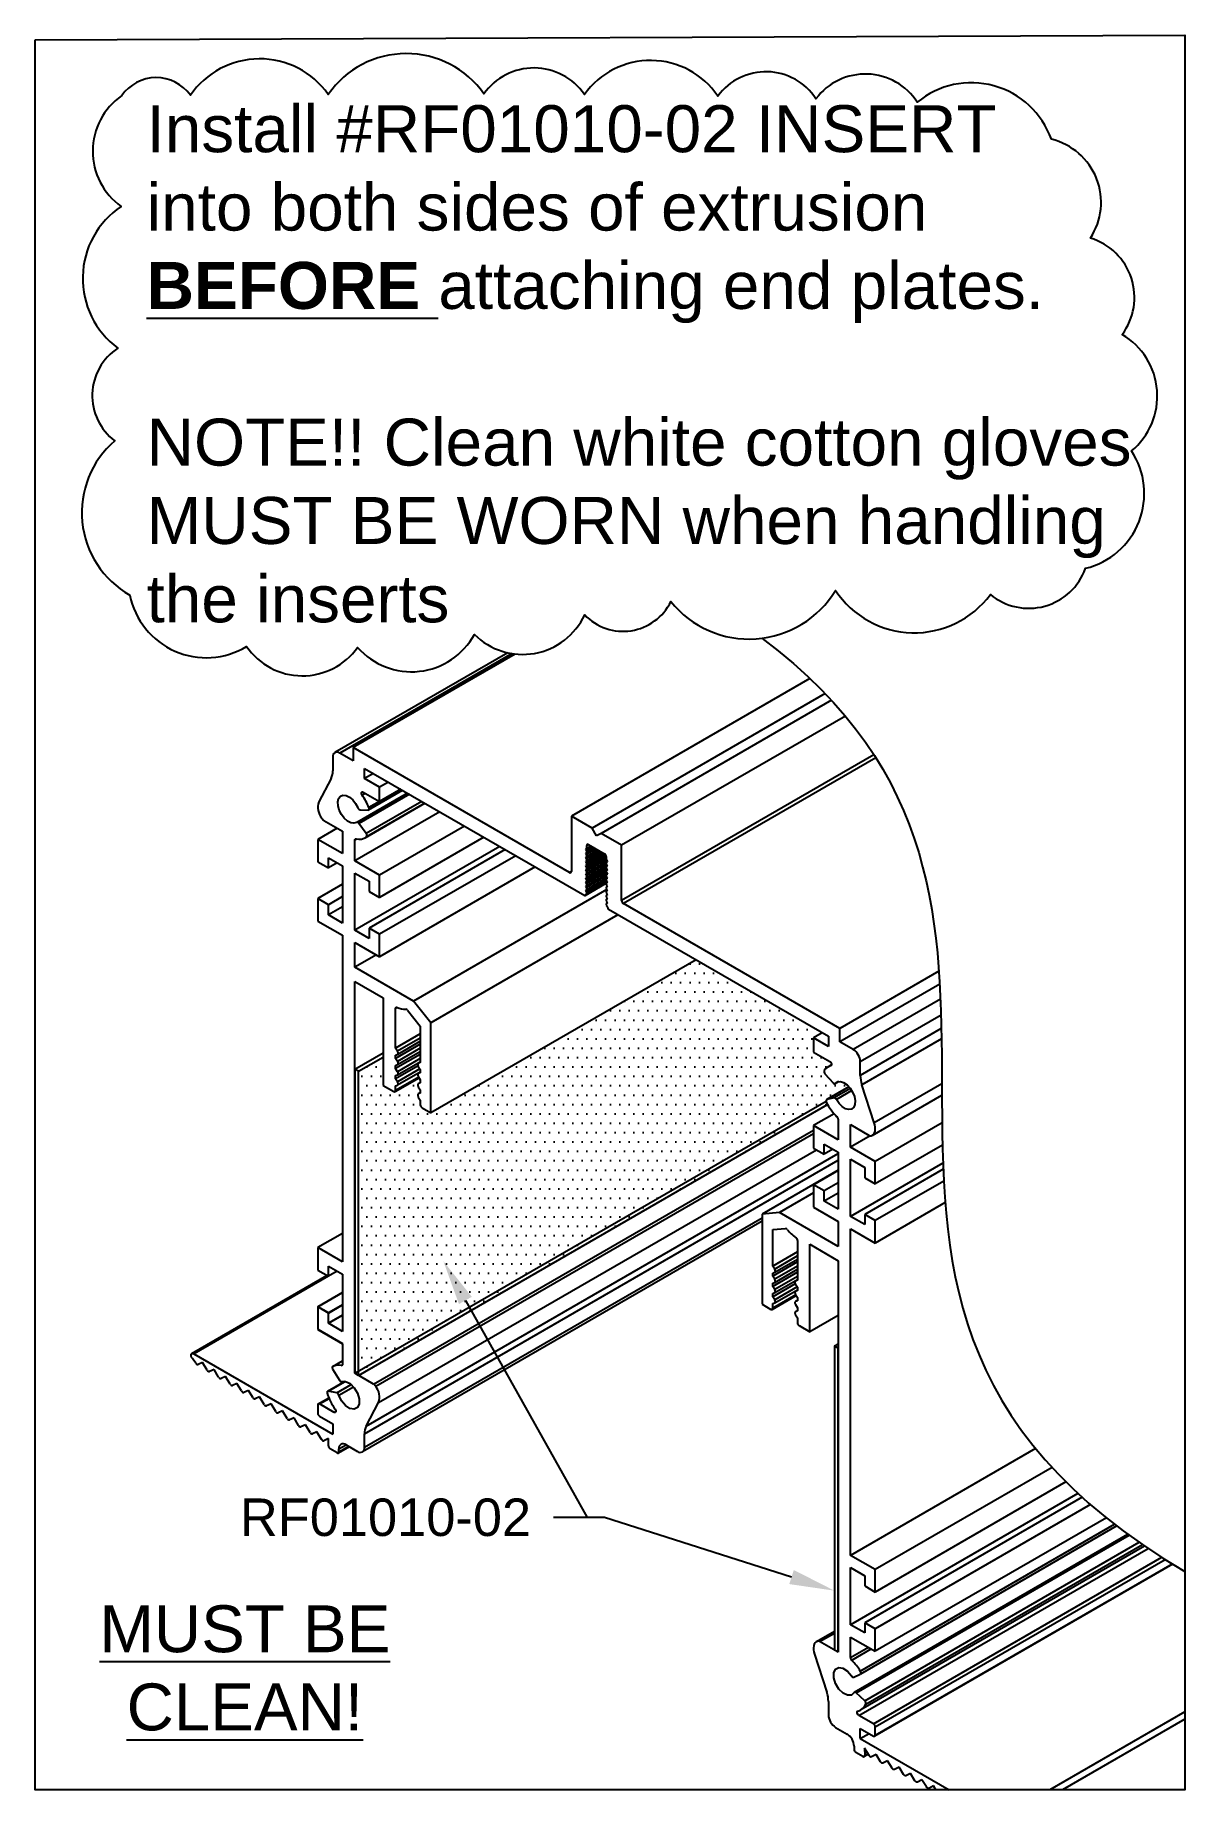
# Model space of a CAD drawing. Extents: x 0 to 4.6, y -7 to 0.02.
import ezdxf
from ezdxf import colors
from ezdxf.entities.mleader import LeaderData, LeaderLine
from ezdxf.math import Vec2, Vec3

# ---------------------------------------------------------------- set-up
doc = ezdxf.new("R2010")
doc.units = 0
doc.header["$LTSCALE"] = 0.5
doc.header["$MEASUREMENT"] = 0
doc.layers.get('0').update_dxf_attribs({"color": 255, "linetype": 'CONTINUOUS'})
for name, color, linetype in [('Dimension', 10, 'CONTINUOUS'), ('FAB DWG', 221, 'CONTINUOUS'), ('Housing', 150, 'CONTINUOUS')]:
    doc.layers.add(name, color=color, linetype=linetype)
doc.layers.add('Text-Unprinted', color=131, linetype='CONTINUOUS', plot=False)
doc.styles.add('LSAD_Standard', font='arial.ttf')
doc.styles.get("Standard").update_dxf_attribs({"font": 'arial.ttf'})

msp = doc.modelspace()

# ---------------------------------------------------------------- hatches: boundary and pattern name
at = {"linetype": 'Continuous', "transparency": 16777216}
h = msp.add_hatch(dxfattribs=at)
h.set_pattern_fill('DOTS', color=10, scale=0.6)
h.set_pattern_definition([(0, (-207.885676, 81.391446), (0.01875, 0.0375), [0, -0.0375])])
h.paths.add_polyline_path([(3.1713, -4.2589, -0.014239), (3.1656, -4.248), (3.1649, -4.2429), (3.1665, -4.2399), (3.167, -4.2397), (3.2562, -4.1882), (3.2488, -4.1803), (3.2354, -4.1712), (3.2223, -4.1671), (3.2138, -4.1679), (3.1999, -4.1759), (3.1972, -4.1756), (3.1947, -4.1741), (3.1929, -4.1724), (3.1607, -4.1364, -0.304271), (3.1575, -4.1231, -0.114447), (3.1725, -4.1091), (3.1868, -4.1008), (3.187, -4.0995), (3.1867, -4.0968), (3.1857, -4.0939), (3.1841, -4.0912), (3.1822, -4.0889), (3.18, -4.0873), (3.1145, -4.0495), (3.1145, -3.9923), (3.1499, -3.9719), (2.6447, -3.6803), (1.5838, -4.2927), (1.5497, -4.2729, -0.267974), (1.5414, -4.26), (1.5414, -4.2412), (1.5328, -4.2278), (1.5313, -4.2242), (1.5308, -4.2194), (1.5328, -4.2168), (1.5333, -4.2166), (1.5414, -4.2119), (1.5414, -4.2004), (1.5328, -4.187), (1.5313, -4.1833), (1.5308, -4.1785), (1.5328, -4.176), (1.5333, -4.1758), (1.5414, -4.1711), (1.5414, -4.1596), (1.5365, -4.1519), (1.4403, -4.2073, -0.225308), (1.4366, -4.2076), (1.3929, -4.1824), (1.3929, -4.069), (1.2947, -4.1257), (1.2947, -5.3424)])

# ---------------------------------------------------------------- linework, layer by layer
at = {"color": 10, "linetype": 'Continuous', "transparency": 16777216}
for p, q in [((1.2796, -4.117), (1.3929, -4.0516)), ((1.2947, -4.1257), (1.3929, -4.069)), ((1.2947, -4.1257), (1.2796, -4.117)), ((1.2796, -4.117), (1.2796, -5.3337)), ((1.2947, -5.3424), (1.2947, -4.1257)), ((3.1984, -5.2247), (3.2135, -5.216)), ((3.2135, -5.2334), (3.1984, -5.2247)), ((3.1984, -5.2247), (3.1984, -6.4414)), ((3.2135, -6.4501), (3.2135, -5.2334)), ((1.2947, -5.3424), (1.2796, -5.3337)), ((3.2135, -6.4501), (3.1984, -6.4414))]:
    msp.add_line(p, q, dxfattribs=at)
at = {"layer": 'Dimension', "transparency": 16777216}
msp.add_open_spline([(2.9086, -2.3941), (3.6235, -2.9272), (3.6285, -4.2434), (3.6335, -5.5595), (4.6009, -6.1265)], degree=3, knots=[0.213893, 0.213893, 0.213893, 0.213893, 1, 1.869685, 1.869685, 1.869685, 1.869685], dxfattribs=at)
at = {"layer": 'FAB DWG', "transparency": 16777216}
msp.add_lwpolyline([(0.3468, -0.2237, 0.520567), (0.3447, -0.6666, 0.520567), (0.3317, -1.2336, 0.520567), (0.3192, -1.6044, 0.520567), (0.3791, -2.2213, 0.520567), (0.8463, -2.4268, 0.520567), (1.2905, -2.4305, 0.520567), (1.7578, -2.3788, 0.520567), (2.1991, -2.3004, 0.520567), (2.544, -2.2474, 0.520567), (3.2028, -2.2025, 0.520567), (3.8226, -2.2189, 0.520567), (4.2031, -2.1143, 0.520567), (4.387, -1.6448, 0.520567), (4.3499, -1.1793, 0.520567), (4.2227, -0.7936, 0.520567), (4.0665, -0.3982, 0.520567), (3.53, -0.2499, 0.520567), (3.1247, -0.2358, 0.520567), (2.7319, -0.2252, 0.520567), (2.1981, -0.2186, 0.520567), (1.7958, -0.2167, 0.520567), (1.1731, -0.2185, 0.520567), (0.6213, -0.2219, 0.520567)], format="xyb", close=True, dxfattribs=at)
at = {"layer": 'Housing', "linetype": 'Continuous', "lineweight": 25, "transparency": 16777216}
for p, q in [((1.8912, -2.4521), (1.1995, -2.8514)), ((1.9089, -2.4555), (1.2195, -2.8534)), ((1.9215, -2.4571), (1.2732, -2.8314)), ((3.1005, -2.5549), (2.146, -3.106)), ((3.1613, -2.6152), (2.2285, -3.1536)), ((3.1867, -2.6421), (2.2645, -3.1744)), ((3.2422, -2.7054), (2.3471, -3.2221)), ((1.1912, -2.8698), (1.1912, -2.9238)), ((1.2732, -2.8844), (1.2195, -2.8534)), ((1.2732, -2.8314), (1.2732, -2.8844)), ((2.1389, -3.3311), (1.2732, -2.8314)), ((3.3565, -2.8604), (2.3471, -3.4432)), ((3.3642, -2.8724), (2.3542, -3.4554)), ((1.3185, -2.9146), (2.1992, -3.4231)), ((1.3185, -2.9555), (1.3185, -2.9146)), ((1.3538, -2.9351), (1.3185, -2.9555)), ((1.1846, -2.9545), (1.1351, -3.0485)), ((1.4896, -3.0134), (1.2868, -3.1305)), ((1.3218, -3.0146), (1.309, -3.022)), ((1.3131, -3.0096), (1.3786, -3.0473)), ((1.3786, -2.9902), (1.3185, -2.9555)), ((1.3344, -3.0805), (1.4701, -3.0022)), ((1.4139, -2.9698), (1.3786, -2.9902)), ((1.3786, -3.0473), (1.3786, -2.9902)), ((1.4634, -2.9983), (1.3786, -3.0473)), ((1.619, -3.0882), (1.2796, -3.2841)), ((1.4978, -3.0182), (1.2958, -3.1348)), ((1.3002, -3.0797), (1.3324, -3.081)), ((1.3206, -3.1918), (1.5596, -3.0539)), ((1.5474, -3.0468), (1.325, -3.1752)), ((1.5591, -3.0535), (1.3264, -3.1879)), ((1.3779, -3.0469), (1.3356, -3.0713)), ((1.2089, -3.1535), (1.1311, -3.1984)), ((1.1556, -3.1228), (1.2301, -3.1657)), ((1.325, -3.1752), (1.2958, -3.1348)), ((1.718, -3.1453), (1.3786, -3.3413)), ((2.146, -3.106), (2.146, -3.327)), ((2.2285, -3.1536), (2.146, -3.106)), ((2.2465, -3.1848), (2.2285, -3.1536)), ((1.1311, -3.1984), (1.1311, -3.2882)), ((1.2301, -3.2556), (1.1311, -3.1984)), ((1.2301, -3.1657), (1.2301, -3.2556)), ((1.2873, -3.1973), (1.2796, -3.2018)), ((1.2796, -3.2841), (1.2796, -3.2018)), ((1.8595, -3.227), (1.2796, -3.5618)), ((1.7958, -3.1902), (1.3786, -3.4311)), ((2.2244, -3.2254), (2.2032, -3.2376)), ((2.2135, -3.219), (2.2078, -3.2223)), ((2.2078, -3.2347), (2.2078, -3.2223)), ((2.2243, -3.2252), (2.2078, -3.2347)), ((2.2135, -3.219), (2.2796, -3.2572)), ((2.2645, -3.1744), (2.2465, -3.1848)), ((2.3471, -3.2221), (2.2645, -3.1744)), ((2.3471, -3.4432), (2.3471, -3.2221)), ((1.1311, -3.2882), (1.1735, -3.3127)), ((1.1735, -3.2719), (1.2301, -3.3046)), ((1.1735, -3.3127), (1.1735, -3.2719)), ((1.2089, -3.2923), (1.1735, -3.3127)), ((1.3786, -3.3413), (1.2796, -3.2841)), ((1.8807, -3.2392), (1.3362, -3.5536)), ((1.9231, -3.2637), (1.3786, -3.5781)), ((2.2387, -3.2336), (2.2032, -3.2541)), ((2.2032, -3.2376), (2.2078, -3.2347)), ((2.2063, -3.2431), (2.2032, -3.2376)), ((2.253, -3.2418), (2.2032, -3.2706)), ((2.2672, -3.25), (2.2032, -3.287)), ((2.2032, -3.2541), (2.2063, -3.2522)), ((2.2063, -3.2596), (2.2032, -3.2541)), ((2.2812, -3.2584), (2.2032, -3.3035)), ((2.2032, -3.2706), (2.2063, -3.2686)), ((2.2062, -3.276), (2.2032, -3.2706)), ((2.2853, -3.2726), (2.2032, -3.3199)), ((2.2032, -3.287), (2.2062, -3.2851)), ((2.2893, -3.2867), (2.2032, -3.3364)), ((2.2062, -3.2925), (2.2032, -3.287)), ((2.2857, -3.296), (2.2062, -3.3419)), ((2.2307, -3.229), (2.2063, -3.2431)), ((2.2386, -3.2335), (2.2063, -3.2522)), ((2.245, -3.2372), (2.2063, -3.2596)), ((2.2528, -3.2417), (2.2063, -3.2686)), ((2.2593, -3.2455), (2.2062, -3.276)), ((2.2671, -3.25), (2.2062, -3.2851)), ((2.2735, -3.2537), (2.2062, -3.2925)), ((2.2811, -3.2583), (2.2062, -3.3016)), ((2.2847, -3.2637), (2.2062, -3.309)), ((2.2853, -3.2724), (2.2062, -3.318)), ((2.2854, -3.2797), (2.2062, -3.3254)), ((2.2893, -3.2866), (2.2062, -3.3345)), ((2.2853, -3.267), (2.2853, -3.2794)), ((2.2853, -3.2794), (2.2899, -3.2877)), ((2.2899, -3.2877), (2.2868, -3.2897)), ((2.2868, -3.2987), (2.2899, -3.3042)), ((1.2301, -3.3046), (1.2301, -3.5332)), ((1.2796, -3.3331), (1.3362, -3.3658)), ((1.2796, -3.5618), (1.2796, -3.3331)), ((1.3362, -3.3658), (1.3362, -3.4066)), ((2.0009, -3.3086), (1.3786, -3.6679)), ((1.3786, -3.4311), (1.3786, -3.3413)), ((2.146, -3.327), (2.1389, -3.3311)), ((2.2032, -3.3035), (2.2062, -3.3016)), ((2.2893, -3.3031), (2.2032, -3.3529)), ((2.2062, -3.309), (2.2032, -3.3035)), ((2.2032, -3.3199), (2.2062, -3.318)), ((2.2893, -3.3196), (2.2032, -3.3693)), ((2.2062, -3.3254), (2.2032, -3.3199)), ((2.2032, -3.3364), (2.2062, -3.3345)), ((2.2893, -3.3361), (2.2032, -3.3858)), ((2.2062, -3.3419), (2.2032, -3.3364)), ((2.2032, -3.3529), (2.2062, -3.3509)), ((2.2893, -3.3525), (2.2032, -3.4023)), ((2.2062, -3.3584), (2.2032, -3.3529)), ((2.2032, -3.3693), (2.2062, -3.3674)), ((2.2893, -3.303), (2.2062, -3.3509)), ((2.2857, -3.3125), (2.2062, -3.3584)), ((2.2893, -3.3195), (2.2062, -3.3674)), ((2.2857, -3.329), (2.2062, -3.3748)), ((2.2893, -3.3359), (2.2062, -3.3839)), ((2.2857, -3.3454), (2.2062, -3.3913)), ((2.2893, -3.3524), (2.2062, -3.4003)), ((2.2857, -3.3619), (2.2062, -3.4077)), ((2.2893, -3.3689), (2.2062, -3.4168)), ((2.2899, -3.3042), (2.2868, -3.3061)), ((2.2868, -3.3152), (2.2899, -3.3206)), ((2.2899, -3.3206), (2.2868, -3.3226)), ((2.2868, -3.3316), (2.2899, -3.3371)), ((2.2899, -3.3371), (2.2868, -3.339)), ((2.2868, -3.3481), (2.2899, -3.3536)), ((2.2899, -3.3536), (2.2868, -3.3555)), ((2.2868, -3.3645), (2.2899, -3.37)), ((1.2301, -3.3781), (1.1311, -3.4352)), ((1.1311, -3.4352), (1.1311, -3.525)), ((1.1735, -3.4597), (1.1311, -3.4352)), ((1.2301, -3.427), (1.1735, -3.4597)), ((1.3362, -3.4066), (1.3786, -3.4311)), ((2.2877, -3.3991), (1.5143, -3.8456)), ((2.2013, -3.4227), (2.2854, -3.3741)), ((2.2894, -3.3691), (2.2032, -3.4188)), ((2.2062, -3.3748), (2.2032, -3.3693)), ((2.2032, -3.3858), (2.2062, -3.3839)), ((2.2062, -3.3913), (2.2032, -3.3858)), ((2.2032, -3.4023), (2.2062, -3.4003)), ((2.2062, -3.4077), (2.2032, -3.4023)), ((2.2032, -3.4188), (2.2062, -3.4168)), ((2.2899, -3.37), (2.2868, -3.372)), ((2.2868, -3.381), (2.2899, -3.3865)), ((2.2899, -3.3865), (2.2868, -3.3884)), ((2.2868, -3.3975), (2.2899, -3.403)), ((2.2899, -3.403), (2.2868, -3.4049)), ((2.2868, -3.4139), (2.2899, -3.4194)), ((2.2899, -3.4194), (2.2868, -3.4214)), ((2.2868, -3.4304), (2.2899, -3.4359)), ((2.2899, -3.4359), (2.2868, -3.4378)), ((1.1735, -3.5005), (1.1735, -3.4597)), ((1.2301, -3.4679), (1.1735, -3.5005)), ((1.2301, -3.5332), (1.1735, -3.5005)), ((2.3324, -3.4999), (1.5838, -3.9321)), ((2.2868, -3.4469), (2.2899, -3.4523)), ((2.2899, -3.4523), (2.2869, -3.4543)), ((2.2869, -3.4633), (2.2899, -3.4687)), ((2.2939, -3.4777), (3.1746, -3.9862)), ((3.2199, -3.9551), (2.3542, -3.4554)), ((1.1311, -3.525), (1.2301, -3.5822)), ((1.3362, -3.5944), (1.2796, -3.5618)), ((1.3362, -3.5536), (1.3362, -3.5944)), ((1.3786, -3.5781), (1.3362, -3.5536)), ((1.3786, -3.6679), (1.3786, -3.5781)), ((1.2301, -3.5822), (1.2301, -4.8886)), ((1.2796, -3.6108), (1.3786, -3.6679)), ((1.2796, -3.7101), (1.2796, -3.6108)), ((1.3656, -3.6604), (1.2796, -3.7101)), ((1.5143, -3.8456), (1.2796, -3.7101)), ((2.6447, -3.6803), (1.5838, -4.2927)), ((1.2796, -3.7672), (1.3929, -3.8326)), ((1.2796, -5.3337), (1.2796, -3.7672)), ((1.2796, -5.3339), (1.2796, -3.7673)), ((3.6166, -3.7262), (3.2199, -3.9551)), ((3.6198, -3.7774), (3.2199, -4.0082)), ((1.3929, -3.8326), (1.3929, -4.1824)), ((1.5838, -3.9321), (1.5143, -3.8456)), ((3.6227, -3.8377), (3.2736, -4.0392)), ((1.4496, -3.8708), (1.4424, -3.8749)), ((1.4424, -4.0338), (1.4424, -3.8749)), ((1.4905, -3.8819), (1.5414, -3.9453)), ((3.625, -3.9017), (3.3019, -4.0882)), ((1.5414, -3.9767), (1.4424, -4.0338)), ((1.5414, -3.9934), (1.4503, -4.046)), ((1.5414, -3.9453), (1.5414, -4.091)), ((1.5838, -4.2927), (1.5838, -3.9321)), ((3.1499, -3.9719), (3.1145, -3.9923)), ((3.1145, -3.9923), (3.1145, -4.0495)), ((3.1746, -4.027), (3.1145, -3.9923)), ((3.1746, -3.9862), (3.1746, -4.027)), ((3.2199, -4.0082), (3.2199, -3.9551)), ((3.6262, -3.9551), (3.3019, -4.1423)), ((3.6269, -3.9968), (3.3085, -4.1807)), ((1.5414, -4.0175), (1.4424, -4.0747)), ((1.4503, -4.046), (1.4424, -4.0338)), ((1.5414, -4.0583), (1.4424, -4.1155)), ((1.4424, -4.0616), (1.4503, -4.0585)), ((1.4424, -4.0747), (1.4424, -4.0616)), ((1.5414, -4.0342), (1.4503, -4.0868)), ((1.4507, -4.0583), (1.5414, -4.0059)), ((1.4507, -4.0991), (1.5414, -4.0468)), ((3.1145, -4.0495), (3.18, -4.0873)), ((3.2736, -4.0392), (3.2199, -4.0082)), ((1.4503, -4.0868), (1.4424, -4.0747)), ((1.4424, -4.1024), (1.4503, -4.0993)), ((1.4424, -4.1155), (1.4424, -4.1024)), ((1.5324, -4.1044), (1.4424, -4.1563)), ((1.4503, -4.1276), (1.4424, -4.1155)), ((1.4424, -4.1432), (1.4503, -4.1402)), ((1.5414, -4.075), (1.4503, -4.1276)), ((1.5401, -4.1166), (1.4503, -4.1685)), ((1.4507, -4.1399), (1.5414, -4.0876)), ((1.4507, -4.1808), (1.5414, -4.1284)), ((1.5414, -4.0895), (1.5331, -4.0943)), ((1.5414, -4.1303), (1.5331, -4.1351)), ((1.5414, -4.0895), (1.5335, -4.0941)), ((1.5414, -4.091), (1.5335, -4.0941)), ((1.5335, -4.1066), (1.5414, -4.1187)), ((1.5414, -4.1303), (1.5335, -4.1349)), ((1.5414, -4.1318), (1.5335, -4.1349)), ((1.5414, -4.1187), (1.5414, -4.1318)), ((3.1607, -4.1364), (3.1929, -4.1724)), ((3.1869, -4.1008), (3.1725, -4.1091)), ((3.1857, -4.1035), (3.1841, -4.1044)), ((3.3019, -4.1423), (3.3019, -4.0882)), ((1.3929, -4.1824), (1.4354, -4.2069)), ((1.4404, -4.2074), (1.5365, -4.1519)), ((1.4424, -4.1563), (1.4424, -4.1432)), ((1.5349, -4.1495), (1.4424, -4.2028)), ((1.4503, -4.1685), (1.4424, -4.1563)), ((1.4424, -4.1841), (1.4503, -4.181)), ((1.4424, -4.2028), (1.4424, -4.1841)), ((1.5414, -4.1711), (1.5331, -4.1759)), ((1.5335, -4.1474), (1.5414, -4.1596)), ((1.5414, -4.1712), (1.5335, -4.1757)), ((1.5414, -4.1726), (1.5335, -4.1757)), ((1.5335, -4.1882), (1.5414, -4.2004)), ((1.5414, -4.1596), (1.5414, -4.1726)), ((1.5414, -4.2004), (1.5414, -4.2135)), ((3.2566, -4.188), (3.1672, -4.2396)), ((3.2567, -4.1881), (3.1681, -4.2392)), ((3.2623, -4.1949), (3.1973, -4.2325)), ((3.2009, -4.1753), (3.2152, -4.1671)), ((3.2146, -4.1672), (3.2018, -4.1745)), ((3.2679, -4.2034), (3.2065, -4.2389)), ((3.358, -4.3318), (3.3085, -4.1807)), ((3.6283, -4.1758), (3.358, -4.3318)), ((1.2796, -5.3339), (3.1653, -4.2456)), ((1.2947, -5.3424), (3.1713, -4.2589)), ((1.5414, -4.2119), (1.5331, -4.2168)), ((1.5414, -4.212), (1.5335, -4.2165)), ((1.5414, -4.2135), (1.5335, -4.2165)), ((1.5335, -4.229), (1.5414, -4.2412)), ((1.5414, -4.2412), (1.5414, -4.26)), ((1.5485, -4.2722), (1.5838, -4.2927)), ((3.1973, -4.2325), (3.1681, -4.2392)), ((3.3496, -4.3823), (3.6284, -4.2213)), ((3.1973, -4.2957), (3.1145, -4.3434)), ((3.1145, -4.3434), (3.1145, -4.4332)), ((3.2135, -4.4006), (3.1145, -4.3434)), ((3.2135, -4.3182), (3.2135, -4.4006)), ((3.263, -4.3393), (3.3375, -4.3823)), ((3.263, -4.4291), (3.263, -4.3393)), ((3.6292, -4.332), (3.362, -4.4863)), ((1.354, -5.3769), (3.1145, -4.3609)), ((1.363, -5.3857), (3.1145, -4.3748)), ((3.1569, -4.4169), (3.2135, -4.4496)), ((3.1569, -4.4577), (3.1569, -4.4169)), ((3.3414, -4.3839), (3.263, -4.4291)), ((3.6308, -4.421), (3.362, -4.5761)), ((1.3185, -5.5759), (3.2135, -4.4822)), ((1.3251, -5.5452), (3.2135, -4.4553)), ((1.3746, -5.4511), (3.1266, -4.44)), ((3.1145, -4.4332), (3.1569, -4.4577)), ((3.1923, -4.4373), (3.1569, -4.4577)), ((3.2135, -4.4496), (3.2135, -4.6782)), ((3.362, -4.4863), (3.263, -4.4291)), ((3.263, -4.4781), (3.3196, -4.5108)), ((3.263, -4.7068), (3.263, -4.4781)), ((3.362, -4.5761), (3.362, -4.4863)), ((3.2135, -4.5215), (2.9093, -4.6972)), ((3.2135, -4.5231), (3.1145, -4.5802)), ((3.6329, -4.4932), (3.263, -4.7068)), ((3.3196, -4.5108), (3.3196, -4.5516)), ((3.6338, -4.5172), (3.3196, -4.6986)), ((3.3196, -4.5516), (3.362, -4.5761)), ((3.1145, -4.6126), (2.9788, -4.691)), ((3.1145, -4.5802), (3.1145, -4.67)), ((3.1569, -4.6047), (3.1145, -4.5802)), ((3.2135, -4.5721), (3.1569, -4.6047)), ((3.1569, -4.6455), (3.1569, -4.6047)), ((3.2135, -4.6129), (3.1569, -4.6455)), ((3.6361, -4.5649), (3.362, -4.7231)), ((2.9788, -4.691), (2.9093, -4.6972)), ((2.9093, -4.6972), (2.9093, -5.0578)), ((3.2135, -4.8265), (2.9788, -4.691)), ((3.1145, -4.67), (3.2135, -4.7272)), ((3.2135, -4.6782), (3.1569, -4.6455)), ((3.3196, -4.6986), (3.3196, -4.7394)), ((3.362, -4.7231), (3.3196, -4.6986)), ((3.6417, -4.6514), (3.362, -4.8129)), ((2.9093, -4.7254), (1.3102, -5.6483)), ((1.3185, -5.63), (2.9093, -4.7119)), ((2.9517, -4.7594), (3.0026, -4.7548)), ((2.9517, -4.9051), (2.9517, -4.7594)), ((3.2135, -4.7272), (3.2135, -4.8265)), ((3.3196, -4.7394), (3.263, -4.7068)), ((3.263, -4.7558), (3.362, -4.8129)), ((3.263, -6.0622), (3.263, -4.7558)), ((3.362, -4.8129), (3.362, -4.7231)), ((1.2301, -4.7743), (1.1311, -4.8315)), ((1.1311, -4.8315), (1.1311, -4.9213)), ((1.2301, -4.8886), (1.1311, -4.8315)), ((3.0507, -4.8033), (3.0507, -4.9622)), ((3.1002, -4.8182), (3.2135, -4.8836)), ((3.1002, -5.168), (3.1002, -4.8182)), ((1.1735, -4.905), (1.2301, -4.9376)), ((1.1735, -4.9458), (1.1735, -4.905)), ((3.0507, -4.8479), (2.9517, -4.9051)), ((3.0507, -4.8888), (2.9517, -4.9459)), ((2.9595, -4.9173), (2.9517, -4.9051)), ((3.0507, -4.8647), (2.9595, -4.9173)), ((3.0507, -4.9055), (2.9595, -4.9581)), ((2.96, -4.9296), (3.0507, -4.8772)), ((3.2135, -4.8836), (3.2135, -6.4501)), ((0.6272, -5.2549), (1.1678, -4.9428)), ((1.1722, -4.9454), (0.6347, -5.2557)), ((1.1311, -4.9213), (1.1735, -4.9458)), ((1.2089, -4.9254), (1.1735, -4.9458)), ((1.2301, -4.9376), (1.2301, -5.1663)), ((1.2301, -4.9379), (1.2301, -5.1666)), ((3.0507, -4.9296), (2.9517, -4.9868)), ((2.9517, -4.9329), (2.9595, -4.9298)), ((2.9517, -4.9459), (2.9517, -4.9329)), ((2.9595, -4.9581), (2.9517, -4.9459)), ((2.9517, -4.9737), (2.9595, -4.9706)), ((2.9517, -4.9868), (2.9517, -4.9737)), ((3.0416, -4.9757), (2.9517, -5.0276)), ((3.0507, -4.9463), (2.9595, -4.9989)), ((2.96, -4.9704), (3.0507, -4.918)), ((2.96, -5.0112), (3.0507, -4.9589)), ((3.0507, -4.9607), (3.0423, -4.9655)), ((3.0507, -4.9608), (3.0428, -4.9653)), ((3.0507, -4.9622), (3.0428, -4.9653)), ((3.0428, -4.9778), (3.0507, -4.99)), ((1.2301, -5.0111), (1.1311, -5.0683)), ((1.1311, -5.0686), (1.2301, -5.0115)), ((2.9496, -5.0787), (3.0457, -5.0232)), ((2.9595, -4.9989), (2.9517, -4.9868)), ((2.9517, -5.0145), (2.9595, -5.0114)), ((2.9517, -5.0276), (2.9517, -5.0145)), ((3.0441, -5.0207), (2.9517, -5.0741)), ((2.9595, -5.0397), (2.9517, -5.0276)), ((2.9517, -5.0553), (2.9595, -5.0523)), ((3.0493, -4.9879), (2.9595, -5.0397)), ((2.96, -5.052), (3.0507, -4.9997)), ((3.0507, -5.0016), (3.0423, -5.0064)), ((3.0507, -5.0424), (3.0423, -5.0472)), ((3.0507, -5.0016), (3.0428, -5.0062)), ((3.0507, -5.0031), (3.0428, -5.0062)), ((3.0428, -5.0187), (3.0507, -5.0308)), ((3.0507, -5.0424), (3.0428, -5.047)), ((3.0507, -5.0439), (3.0428, -5.047)), ((3.0507, -4.99), (3.0507, -5.0031)), ((3.0507, -5.0308), (3.0507, -5.0439)), ((1.1311, -5.0683), (1.1311, -5.1581)), ((1.1735, -5.0928), (1.1311, -5.0683)), ((1.1735, -5.0931), (1.1311, -5.0686)), ((1.1311, -5.0686), (1.1311, -5.1584)), ((1.2301, -5.0601), (1.1735, -5.0928)), ((1.1735, -5.0931), (1.2301, -5.0604)), ((1.1735, -5.1336), (1.1735, -5.0928)), ((1.1735, -5.1339), (1.1735, -5.0931)), ((1.2301, -5.101), (1.1735, -5.1336)), ((1.1735, -5.1339), (1.2301, -5.1013)), ((2.9093, -5.0578), (2.9446, -5.0782)), ((2.9517, -5.0741), (2.9517, -5.0553)), ((3.0507, -5.0832), (3.0423, -5.088)), ((3.0428, -5.0595), (3.0507, -5.0717)), ((3.0507, -5.0833), (3.0428, -5.0878)), ((3.0507, -5.0847), (3.0428, -5.0878)), ((3.0428, -5.1003), (3.0507, -5.1125)), ((3.0507, -5.0717), (3.0507, -5.0847)), ((3.0507, -5.1125), (3.0507, -5.1313)), ((3.2135, -5.1026), (3.1002, -5.168)), ((1.1311, -5.1581), (1.2301, -5.2153)), ((1.1311, -5.1584), (1.2301, -5.2156)), ((1.2301, -5.1663), (1.1735, -5.1336)), ((1.2301, -5.1666), (1.1735, -5.1339)), ((3.0577, -5.1435), (3.1002, -5.168)), ((0.6347, -5.2557), (1.1912, -5.5769)), ((1.2301, -5.2156), (1.2301, -5.2979)), ((0.6427, -5.2932), (0.633, -5.279)), ((0.6703, -5.2905), (0.6523, -5.2989)), ((0.6886, -5.3211), (0.6703, -5.2905)), ((0.7162, -5.3184), (0.6982, -5.3268)), ((0.7345, -5.349), (0.7162, -5.3184)), ((1.1909, -5.3069), (1.2301, -5.2843)), ((1.1911, -5.3068), (1.2301, -5.2843)), ((1.1912, -5.3189), (1.2176, -5.3616)), ((1.2253, -5.3029), (1.2297, -5.3003)), ((1.354, -5.3769), (1.2796, -5.3339)), ((0.7621, -5.3463), (0.7441, -5.3547)), ((0.7804, -5.3769), (0.7621, -5.3463)), ((0.8079, -5.3742), (0.79, -5.3825)), ((0.8263, -5.4048), (0.8079, -5.3742)), ((0.8535, -5.4022), (0.8359, -5.4104)), ((0.8709, -5.4309), (0.8535, -5.4022)), ((1.1706, -5.4057), (1.2395, -5.3659)), ((1.1734, -5.4053), (1.2412, -5.3662)), ((1.2072, -5.4121), (1.265, -5.3788)), ((1.2158, -5.4212), (1.2739, -5.3877)), ((0.8984, -5.4282), (0.8804, -5.4366)), ((0.9168, -5.4588), (0.8984, -5.4282)), ((0.9443, -5.456), (0.9264, -5.4644)), ((0.9627, -5.4866), (0.9443, -5.456)), ((1.1311, -5.4606), (1.1311, -5.4932)), ((1.1332, -5.456), (1.1754, -5.4316)), ((1.1382, -5.4565), (1.1765, -5.4344)), ((1.1965, -5.4902), (1.1382, -5.4565)), ((1.2072, -5.4121), (1.1734, -5.4053)), ((1.3251, -5.5452), (1.3746, -5.4511)), ((0.9902, -5.4839), (0.9723, -5.4923)), ((1.0085, -5.5145), (0.9902, -5.4839)), ((1.0361, -5.5118), (1.0181, -5.5202)), ((1.0544, -5.5424), (1.0361, -5.5118)), ((1.082, -5.5397), (1.064, -5.5481)), ((1.1003, -5.5703), (1.082, -5.5397)), ((1.1382, -5.5055), (1.1912, -5.5361)), ((1.1912, -5.5361), (1.1912, -5.5769)), ((1.1965, -5.4902), (1.2036, -5.4861)), ((1.1279, -5.5676), (1.1099, -5.576)), ((1.1462, -5.5982), (1.1279, -5.5676)), ((1.1738, -5.5955), (1.1558, -5.6038)), ((1.1736, -5.6238), (1.1738, -5.5955)), ((1.3185, -5.63), (1.3185, -5.5759)), ((1.2089, -5.6525), (1.1807, -5.6362)), ((1.2578, -5.6276), (1.2139, -5.653)), ((1.2159, -5.6361), (1.2442, -5.6198)), ((1.2159, -5.6484), (1.2549, -5.6259)), ((1.2159, -5.6484), (1.2159, -5.6361)), ((1.2442, -5.6198), (1.2902, -5.6463)), ((4.0031, -5.635), (3.263, -6.0622)), ((4.0692, -5.7111), (3.362, -6.1194)), ((4.1728, -5.8147), (3.263, -6.3399)), ((4.1249, -5.7688), (3.362, -6.2092)), ((4.1892, -5.8297), (3.3196, -6.3317)), ((4.2227, -5.8593), (3.362, -6.3562)), ((3.302, -6.5251), (4.3192, -5.938)), ((4.3281, -5.9448), (3.3022, -6.5369)), ((4.2865, -5.9123), (3.362, -6.446)), ((3.2787, -6.6097), (4.3729, -5.9781)), ((3.2859, -6.6118), (4.3777, -5.9816)), ((3.2966, -6.7022), (4.4537, -6.0344)), ((4.4396, -6.0249), (3.304, -6.6804)), ((3.3197, -6.644), (4.418, -6.0101)), ((3.324, -6.6575), (4.4306, -6.0188)), ((3.362, -6.1194), (3.263, -6.0622)), ((3.3549, -6.7359), (4.5085, -6.0701)), ((4.5521, -6.0973), (3.3599, -6.7854)), ((3.362, -6.7481), (4.522, -6.0787)), ((3.362, -6.7808), (4.5493, -6.0956)), ((3.263, -6.1112), (3.3196, -6.1439)), ((3.263, -6.3399), (3.263, -6.1112)), ((3.3196, -6.1439), (3.3196, -6.1847)), ((3.362, -6.2092), (3.362, -6.1194)), ((3.3196, -6.1847), (3.362, -6.2092)), ((3.127, -6.4071), (3.1984, -6.3659)), ((3.1301, -6.4057), (3.1984, -6.3663)), ((3.1391, -6.4071), (3.1984, -6.3729)), ((3.3196, -6.3725), (3.263, -6.3399)), ((3.3196, -6.3317), (3.3196, -6.3725)), ((3.362, -6.3562), (3.3196, -6.3317)), ((3.362, -6.446), (3.362, -6.3562)), ((3.2135, -6.4501), (3.1391, -6.4071)), ((3.263, -6.3888), (3.362, -6.446)), ((3.263, -6.4712), (3.263, -6.3888)), ((3.263, -6.4712), (3.3344, -6.43)), ((3.2678, -6.4817), (3.3459, -6.4367)), ((3.1185, -6.4576), (3.168, -6.6088)), ((3.2755, -6.5493), (3.3019, -6.537)), ((3.1746, -6.6471), (3.1746, -6.7012)), ((3.3197, -6.644), (3.2859, -6.6118)), ((3.3549, -6.7359), (3.2966, -6.7022)), ((4.6009, -6.688), (4.0598, -7.0004)), ((4.6009, -6.7176), (4.111, -7.0004)), ((3.2029, -6.7502), (3.2489, -6.7768)), ((3.3019, -6.7951), (3.3019, -6.7543)), ((3.3019, -6.7543), (3.3549, -6.7849)), ((3.3019, -6.7951), (3.3373, -6.7747)), ((3.3019, -6.7954), (3.657, -7.0004)), ((3.362, -6.7808), (3.362, -6.7481)), ((3.2772, -6.8257), (3.2772, -6.838)), ((3.3124, -6.8668), (3.2842, -6.8505)), ((3.334, -6.8578), (3.3174, -6.8673)), ((3.3193, -6.834), (3.3195, -6.8627)), ((3.3373, -6.8632), (3.3193, -6.834)), ((3.3324, -6.8552), (3.3195, -6.8627)), ((3.3652, -6.8591), (3.3469, -6.8686)), ((3.3832, -6.8883), (3.3652, -6.8591)), ((3.4111, -6.8842), (3.3928, -6.8937)), ((3.4291, -6.9134), (3.4111, -6.8842)), ((3.457, -6.9093), (3.4387, -6.9188)), ((3.4749, -6.9385), (3.457, -6.9093)), ((3.5029, -6.9344), (3.4845, -6.9439)), ((3.5208, -6.9636), (3.5029, -6.9344)), ((3.5488, -6.9595), (3.5304, -6.969)), ((3.5667, -6.9887), (3.5488, -6.9595)), ((3.5947, -6.9847), (3.5763, -6.9941)), ((3.6044, -7.0004), (3.5947, -6.9847))]:
    msp.add_line(p, q, dxfattribs=at)
at = {"layer": 'Housing', "linetype": 'Continuous', "lineweight": 25, "transparency": 16777216, "flags": 128}
for points in [[(1.309, -3.022), (1.3074, -3.0193), (1.3064, -3.0164), (1.3061, -3.0137), (1.3064, -3.0113), (1.3074, -3.0096), (1.309, -3.0087), (1.3109, -3.0087), (1.3131, -3.0096)], [(1.2866, -3.1306), (1.2761, -3.134), (1.2635, -3.1322), (1.2501, -3.1251), (1.2371, -3.1136), (1.2259, -3.0987), (1.2174, -3.0818), (1.2124, -3.0646), (1.2115, -3.0486), (1.2147, -3.0354), (1.2218, -3.0263), (1.2319, -3.0221), (1.2443, -3.0232), (1.2577, -3.0295), (1.2708, -3.0404), (1.2823, -3.0549), (1.2913, -3.0716)], [(1.3324, -3.081), (1.3337, -3.0808), (1.3348, -3.0803), (1.3356, -3.0794), (1.3362, -3.0782), (1.3365, -3.0767), (1.3365, -3.0751), (1.3362, -3.0732), (1.3356, -3.0713)], [(1.2958, -3.1348), (1.2947, -3.1334), (1.2936, -3.1323), (1.2923, -3.1313), (1.291, -3.1306), (1.2898, -3.1302), (1.2886, -3.13), (1.2876, -3.1302), (1.2866, -3.1306)], [(1.2796, -3.2018), (1.2797, -3.2006), (1.2799, -3.1995), (1.2803, -3.1986), (1.2809, -3.1978), (1.2816, -3.1972), (1.2825, -3.1969), (1.2834, -3.1967), (1.2844, -3.1968)], [(2.2063, -3.2522), (2.2069, -3.2516), (2.2074, -3.2508), (2.2077, -3.2497), (2.2078, -3.2486), (2.2077, -3.2473), (2.2074, -3.2459), (2.2069, -3.2445), (2.2063, -3.2431)], [(2.2063, -3.2686), (2.2069, -3.268), (2.2074, -3.2672), (2.2077, -3.2662), (2.2078, -3.265), (2.2077, -3.2637), (2.2074, -3.2623), (2.2069, -3.261), (2.2063, -3.2596)], [(2.2062, -3.2851), (2.2069, -3.2845), (2.2074, -3.2837), (2.2077, -3.2827), (2.2078, -3.2815), (2.2077, -3.2802), (2.2074, -3.2788), (2.2069, -3.2774), (2.2062, -3.276)], [(2.2062, -3.3016), (2.2069, -3.301), (2.2074, -3.3001), (2.2077, -3.2991), (2.2078, -3.2979), (2.2077, -3.2966), (2.2074, -3.2953), (2.2069, -3.2939), (2.2062, -3.2925)], [(2.2868, -3.2897), (2.2862, -3.2902), (2.2857, -3.2911), (2.2854, -3.2921), (2.2853, -3.2933), (2.2854, -3.2946), (2.2857, -3.2959), (2.2862, -3.2973), (2.2868, -3.2987)], [(2.2062, -3.3509), (2.2069, -3.3504), (2.2074, -3.3495), (2.2077, -3.3485), (2.2078, -3.3473), (2.2077, -3.346), (2.2074, -3.3447), (2.2069, -3.3433), (2.2062, -3.3419)], [(2.2062, -3.3674), (2.2069, -3.3668), (2.2074, -3.366), (2.2077, -3.365), (2.2078, -3.3638), (2.2077, -3.3625), (2.2074, -3.3611), (2.2069, -3.3597), (2.2062, -3.3584)], [(2.2062, -3.318), (2.2069, -3.3174), (2.2074, -3.3166), (2.2077, -3.3156), (2.2078, -3.3144), (2.2077, -3.3131), (2.2074, -3.3117), (2.2069, -3.3103), (2.2062, -3.309)], [(2.2062, -3.3345), (2.2069, -3.3339), (2.2074, -3.3331), (2.2077, -3.3321), (2.2078, -3.3309), (2.2077, -3.3296), (2.2074, -3.3282), (2.2069, -3.3268), (2.2062, -3.3254)], [(2.2868, -3.3061), (2.2862, -3.3067), (2.2857, -3.3075), (2.2854, -3.3085), (2.2853, -3.3097), (2.2854, -3.311), (2.2857, -3.3124), (2.2862, -3.3138), (2.2868, -3.3152)], [(2.2868, -3.3226), (2.2862, -3.3232), (2.2857, -3.324), (2.2854, -3.325), (2.2853, -3.3262), (2.2854, -3.3275), (2.2857, -3.3289), (2.2862, -3.3303), (2.2868, -3.3316)], [(2.2868, -3.339), (2.2862, -3.3396), (2.2857, -3.3405), (2.2854, -3.3415), (2.2853, -3.3427), (2.2854, -3.344), (2.2857, -3.3453), (2.2862, -3.3467), (2.2868, -3.3481)], [(2.2868, -3.3555), (2.2862, -3.3561), (2.2857, -3.3569), (2.2854, -3.3579), (2.2853, -3.3591), (2.2854, -3.3604), (2.2857, -3.3618), (2.2862, -3.3632), (2.2868, -3.3645)], [(2.2062, -3.3839), (2.2069, -3.3833), (2.2074, -3.3825), (2.2077, -3.3814), (2.2078, -3.3803), (2.2077, -3.379), (2.2074, -3.3776), (2.2069, -3.3762), (2.2062, -3.3748)], [(2.2062, -3.4003), (2.2069, -3.3997), (2.2074, -3.3989), (2.2077, -3.3979), (2.2078, -3.3967), (2.2077, -3.3954), (2.2074, -3.394), (2.2069, -3.3926), (2.2062, -3.3913)], [(2.2062, -3.4168), (2.2069, -3.4162), (2.2074, -3.4154), (2.2077, -3.4144), (2.2078, -3.4132), (2.2077, -3.4119), (2.2074, -3.4105), (2.2069, -3.4091), (2.2062, -3.4077)], [(2.2868, -3.372), (2.2862, -3.3726), (2.2857, -3.3734), (2.2854, -3.3744), (2.2853, -3.3756), (2.2854, -3.3769), (2.2857, -3.3783), (2.2862, -3.3796), (2.2868, -3.381)], [(2.2868, -3.3884), (2.2862, -3.389), (2.2857, -3.3898), (2.2854, -3.3909), (2.2853, -3.392), (2.2854, -3.3933), (2.2857, -3.3947), (2.2862, -3.3961), (2.2868, -3.3975)], [(2.2868, -3.4049), (2.2862, -3.4055), (2.2857, -3.4063), (2.2854, -3.4073), (2.2853, -3.4085), (2.2854, -3.4098), (2.2857, -3.4112), (2.2862, -3.4126), (2.2868, -3.4139)], [(2.2868, -3.4214), (2.2862, -3.4219), (2.2857, -3.4228), (2.2854, -3.4238), (2.2853, -3.425), (2.2854, -3.4263), (2.2857, -3.4276), (2.2862, -3.429), (2.2868, -3.4304)], [(2.2868, -3.4378), (2.2862, -3.4384), (2.2857, -3.4392), (2.2854, -3.4402), (2.2853, -3.4414), (2.2854, -3.4427), (2.2857, -3.4441), (2.2862, -3.4455), (2.2868, -3.4469)], [(2.2869, -3.4543), (2.2862, -3.4549), (2.2857, -3.4557), (2.2854, -3.4567), (2.2853, -3.4579), (2.2854, -3.4592), (2.2857, -3.4606), (2.2862, -3.4619), (2.2869, -3.4633)], [(1.4424, -3.8749), (1.4425, -3.8735), (1.4429, -3.8723), (1.4434, -3.8713), (1.4442, -3.8705), (1.4451, -3.87), (1.4462, -3.8699), (1.4474, -3.87), (1.4486, -3.8704)], [(1.4503, -4.0585), (1.4514, -4.0578), (1.4522, -4.0568), (1.4527, -4.0554), (1.4528, -4.0537), (1.4527, -4.0518), (1.4522, -4.0499), (1.4514, -4.0479), (1.4503, -4.046)], [(1.4503, -4.0993), (1.4514, -4.0987), (1.4522, -4.0976), (1.4527, -4.0962), (1.4528, -4.0945), (1.4527, -4.0927), (1.4522, -4.0907), (1.4514, -4.0887), (1.4503, -4.0868)], [(1.4503, -4.1402), (1.4514, -4.1395), (1.4522, -4.1384), (1.4527, -4.137), (1.4528, -4.1354), (1.4527, -4.1335), (1.4522, -4.1315), (1.4514, -4.1295), (1.4503, -4.1276)], [(1.5335, -4.0941), (1.5325, -4.0947), (1.5317, -4.0958), (1.5312, -4.0972), (1.531, -4.0989), (1.5312, -4.1007), (1.5317, -4.1027), (1.5325, -4.1047), (1.5335, -4.1066)], [(1.5335, -4.1349), (1.5325, -4.1356), (1.5317, -4.1366), (1.5312, -4.138), (1.531, -4.1397), (1.5312, -4.1415), (1.5317, -4.1435), (1.5325, -4.1455), (1.5335, -4.1474)], [(3.18, -4.0873), (3.1822, -4.0889), (3.1841, -4.0912), (3.1857, -4.0939), (3.1867, -4.0968), (3.187, -4.0995), (3.1867, -4.1019), (3.1857, -4.1035), (3.1841, -4.1044)], [(1.4503, -4.181), (1.4514, -4.1803), (1.4522, -4.1793), (1.4527, -4.1779), (1.4528, -4.1762), (1.4527, -4.1743), (1.4522, -4.1724), (1.4514, -4.1704), (1.4503, -4.1685)], [(1.5335, -4.1757), (1.5325, -4.1764), (1.5317, -4.1774), (1.5312, -4.1788), (1.531, -4.1805), (1.5312, -4.1824), (1.5317, -4.1843), (1.5325, -4.1863), (1.5335, -4.1882)], [(3.1929, -4.1724), (3.1941, -4.1735), (3.1953, -4.1745), (3.1966, -4.1752), (3.1978, -4.1756), (3.199, -4.1758), (3.2001, -4.1757), (3.201, -4.1752), (3.2018, -4.1745)], [(3.2018, -4.1745), (3.2108, -4.1682), (3.2223, -4.1671), (3.2354, -4.1712), (3.2488, -4.1803), (3.2612, -4.1935), (3.2713, -4.2095), (3.2784, -4.2267), (3.2816, -4.2436), (3.2807, -4.2585), (3.2757, -4.2701), (3.2672, -4.2772), (3.256, -4.2791), (3.243, -4.2756), (3.2296, -4.2672), (3.217, -4.2545), (3.2065, -4.2389)], [(1.5335, -4.2165), (1.5325, -4.2172), (1.5317, -4.2183), (1.5312, -4.2197), (1.531, -4.2213), (1.5312, -4.2232), (1.5317, -4.2252), (1.5325, -4.2271), (1.5335, -4.229)], [(3.1681, -4.2392), (3.167, -4.2397), (3.1661, -4.2405), (3.1655, -4.2417), (3.1652, -4.2431), (3.1651, -4.2448), (3.1654, -4.2466), (3.1659, -4.2484), (3.1667, -4.2503)], [(3.3464, -4.3838), (3.3514, -4.3811), (3.3556, -4.377), (3.3588, -4.3716), (3.3609, -4.3652), (3.3619, -4.3577), (3.3618, -4.3495), (3.3605, -4.3408), (3.358, -4.3318)], [(2.9595, -4.9298), (2.9606, -4.9291), (2.9614, -4.928), (2.9619, -4.9267), (2.9621, -4.925), (2.9619, -4.9231), (2.9614, -4.9211), (2.9606, -4.9192), (2.9595, -4.9173)], [(2.9595, -4.9706), (2.9606, -4.9699), (2.9614, -4.9689), (2.9619, -4.9675), (2.9621, -4.9658), (2.9619, -4.9639), (2.9614, -4.962), (2.9606, -4.96), (2.9595, -4.9581)], [(3.0428, -4.9653), (3.0417, -4.966), (3.0409, -4.9671), (3.0404, -4.9685), (3.0403, -4.9701), (3.0404, -4.972), (3.0409, -4.974), (3.0417, -4.9759), (3.0428, -4.9778)], [(2.9595, -5.0114), (2.9606, -5.0108), (2.9614, -5.0097), (2.9619, -5.0083), (2.9621, -5.0066), (2.9619, -5.0048), (2.9614, -5.0028), (2.9606, -5.0008), (2.9595, -4.9989)], [(2.9595, -5.0523), (2.9606, -5.0516), (2.9614, -5.0505), (2.9619, -5.0491), (2.9621, -5.0475), (2.9619, -5.0456), (2.9614, -5.0436), (2.9606, -5.0416), (2.9595, -5.0397)], [(3.0428, -5.0062), (3.0417, -5.0068), (3.0409, -5.0079), (3.0404, -5.0093), (3.0403, -5.011), (3.0404, -5.0128), (3.0409, -5.0148), (3.0417, -5.0168), (3.0428, -5.0187)], [(3.0428, -5.047), (3.0417, -5.0477), (3.0409, -5.0487), (3.0404, -5.0501), (3.0403, -5.0518), (3.0404, -5.0536), (3.0409, -5.0556), (3.0417, -5.0576), (3.0428, -5.0595)], [(3.0428, -5.0878), (3.0417, -5.0885), (3.0409, -5.0895), (3.0404, -5.0909), (3.0403, -5.0926), (3.0404, -5.0945), (3.0409, -5.0964), (3.0417, -5.0984), (3.0428, -5.1003)], [(0.633, -5.279), (0.6293, -5.2754), (0.6264, -5.2707), (0.6245, -5.2656), (0.6241, -5.2608), (0.6252, -5.257), (0.6275, -5.2548), (0.6308, -5.2543), (0.6347, -5.2557)], [(1.1911, -5.3068), (1.1901, -5.3075), (1.1894, -5.3086), (1.189, -5.3099), (1.1889, -5.3115), (1.189, -5.3133), (1.1895, -5.3152), (1.1902, -5.317), (1.1912, -5.3189)], [(1.2301, -5.2979), (1.23, -5.2991), (1.2297, -5.3002), (1.2293, -5.3012), (1.2288, -5.3019), (1.228, -5.3025), (1.2272, -5.3028), (1.2263, -5.303), (1.2253, -5.3029)], [(1.2269, -5.3671), (1.2426, -5.3665), (1.2604, -5.3752), (1.2772, -5.3916), (1.2903, -5.4132), (1.2974, -5.4362), (1.2974, -5.4567), (1.2902, -5.4714), (1.277, -5.4777), (1.2601, -5.4747), (1.2424, -5.4627), (1.2267, -5.4438), (1.2158, -5.4212)], [(1.1734, -5.4053), (1.1721, -5.4052), (1.1709, -5.4055), (1.1699, -5.4062), (1.1692, -5.4072), (1.1687, -5.4085), (1.1685, -5.4101), (1.1686, -5.4119), (1.1691, -5.4137)], [(1.2007, -5.4778), (1.2022, -5.4805), (1.2033, -5.4833), (1.2036, -5.4861), (1.2033, -5.4884), (1.2023, -5.4901), (1.2007, -5.491), (1.1987, -5.491), (1.1965, -5.4902)], [(3.1301, -6.4057), (3.1251, -6.4084), (3.1209, -6.4125), (3.1177, -6.4178), (3.1156, -6.4243), (3.1146, -6.4317), (3.1148, -6.4399), (3.1161, -6.4486), (3.1185, -6.4576)], [(3.2773, -6.6111), (3.2664, -6.621), (3.2507, -6.6218), (3.2329, -6.6133), (3.2161, -6.5969), (3.2029, -6.5754), (3.1957, -6.5524), (3.1957, -6.5317), (3.2028, -6.517), (3.2159, -6.5105), (3.2327, -6.5134), (3.2505, -6.5253), (3.2662, -6.5441)], [(3.3019, -6.537), (3.3029, -6.5363), (3.3036, -6.5353), (3.3041, -6.534), (3.3042, -6.5324), (3.3041, -6.5306), (3.3037, -6.5288), (3.303, -6.5269), (3.302, -6.5251)], [(3.2859, -6.6118), (3.2846, -6.6108), (3.2834, -6.61), (3.2821, -6.6095), (3.2809, -6.6092), (3.2798, -6.6093), (3.2788, -6.6096), (3.278, -6.6102), (3.2773, -6.6111)], [(3.2966, -6.7022), (3.2944, -6.7005), (3.2924, -6.6982), (3.2908, -6.6955), (3.2898, -6.6926), (3.2895, -6.6899), (3.2898, -6.6876), (3.2909, -6.6859), (3.2924, -6.685)], [(3.3469, -6.8686), (3.3458, -6.8689), (3.3447, -6.8689), (3.3434, -6.8686), (3.3421, -6.8681), (3.3408, -6.8672), (3.3395, -6.866), (3.3383, -6.8647), (3.3373, -6.8632)], [(3.3928, -6.8937), (3.3917, -6.894), (3.3906, -6.894), (3.3893, -6.8938), (3.388, -6.8932), (3.3867, -6.8923), (3.3854, -6.8911), (3.3842, -6.8898), (3.3832, -6.8883)], [(3.4387, -6.9188), (3.4376, -6.9191), (3.4365, -6.9191), (3.4352, -6.9189), (3.4339, -6.9183), (3.4326, -6.9174), (3.4313, -6.9162), (3.4301, -6.9149), (3.4291, -6.9134)], [(3.4845, -6.9439), (3.4835, -6.9442), (3.4823, -6.9442), (3.4811, -6.944), (3.4798, -6.9434), (3.4785, -6.9425), (3.4772, -6.9413), (3.476, -6.94), (3.4749, -6.9385)], [(3.5304, -6.969), (3.5294, -6.9693), (3.5282, -6.9694), (3.527, -6.9691), (3.5257, -6.9685), (3.5244, -6.9676), (3.5231, -6.9664), (3.5219, -6.9651), (3.5208, -6.9636)], [(3.5763, -6.9941), (3.5753, -6.9944), (3.5741, -6.9945), (3.5729, -6.9942), (3.5716, -6.9936), (3.5702, -6.9927), (3.569, -6.9915), (3.5678, -6.9902), (3.5667, -6.9887)]]:
    msp.add_lwpolyline(points, dxfattribs=at)
at = {"layer": 'Housing', "linetype": 'Continuous', "lineweight": 25, "transparency": 16777216}
for centre, radius, start, end in [((1.2084, -2.867), 0.0175, 50.79671, 189.21404), ((1.1252, -2.9257), 0.066, 334.06411, 1.56823), ((1.2023, -3.0703), 0.0706, 162.05198, 218.133), ((1.3029, -3.0678), 0.0123, 198.37098, 257.15155), ((1.1256, -3.1525), 0.2251, 21.13698, 35.44502), ((1.1703, -3.099), 0.0279, 212.30034, 238.36682), ((1.2959, -3.1482), 0.05, 256.66218, 307.46585), ((1.3177, -3.1824), 0.0103, 327.74295, 44.68193), ((2.2113, -3.2217), 0.00349, 50.79478, 189.21038), ((2.273, -3.2676), 0.0123, 2.60581, 57.39392), ((2.1416, -3.3277), 0.00437, 230.79671, 9.21404), ((2.1993, -3.4193), 0.00386, 268.59851, 6.03844), ((2.3046, -3.4676), 0.0147, 184.16467, 223.17241), ((2.3625, -3.4425), 0.0154, 182.60548, 237.39452), ((1.4823, -3.7974), 0.0804, 245.20982, 270.89065), ((1.4827, -3.8871), 0.00936, 33.89786, 84.49755), ((3.2405, -4.091), 0.0615, 2.60548, 57.39452), ((3.169, -4.1274), 0.0122, 159.51833, 227.21219), ((3.1952, -4.1484), 0.0453, 104.12643, 146.11293), ((1.4381, -4.2035), 0.00437, 230.79671, 9.21404), ((3.4266, -4.1405), 0.1247, 180.8303, 198.78064), ((1.5568, -4.2593), 0.0154, 182.60548, 237.39452), ((3.3604, -4.1528), 0.2169, 206.72644, 225.59476), ((3.197, -4.2426), 0.0102, 21.45239, 88.69802), ((3.1979, -4.319), 0.0157, 2.91176, 46.31915), ((3.3435, -4.3734), 0.0108, 235.78259, 285.35013), ((3.0022, -4.7638), 0.00894, 34.70109, 86.9408), ((3.1589, -4.6353), 0.1937, 219.56122, 233.80342), ((3.0351, -4.8041), 0.0156, 2.85401, 53.09286), ((2.9474, -5.0748), 0.00437, 230.79671, 9.21404), ((3.066, -5.1306), 0.0154, 182.60548, 237.39452), ((0.6511, -5.29), 0.009, 201.16161, 277.71829), ((0.697, -5.3179), 0.009, 201.16163, 277.7182), ((1.2138, -5.3544), 0.0527, 77.4909, 115.55668), ((0.7429, -5.3457), 0.009, 201.16163, 277.71835), ((0.7888, -5.3736), 0.009, 201.1616, 277.71824), ((1.226, -5.3581), 0.00911, 202.78001, 275.48605), ((1.3394, -5.4006), 0.0279, 32.30021, 58.37226), ((1.3074, -5.4294), 0.0707, 342.05257, 38.13073), ((0.8347, -5.4015), 0.009, 201.16167, 277.71816), ((0.8792, -5.4277), 0.00896, 201.41885, 277.82704), ((0.9252, -5.4555), 0.009, 201.16159, 277.71839), ((1.1354, -5.4599), 0.00437, 50.81497, 189.22027), ((1.381, -5.349), 0.2216, 196.98789, 215.53258), ((1.2027, -5.4249), 0.0136, 15.81386, 70.47838), ((0.971, -5.4834), 0.009, 201.16156, 277.71827), ((1.0169, -5.5113), 0.009, 201.16163, 277.7182), ((1.0628, -5.5392), 0.009, 201.16163, 277.7182), ((1.1464, -5.4925), 0.0154, 182.60229, 237.39771), ((1.1087, -5.567), 0.009, 201.1616, 277.71824), ((1.1546, -5.5949), 0.009, 201.1616, 277.71839), ((1.3845, -5.5741), 0.066, 154.06886, 181.56749), ((1.1889, -5.6232), 0.0153, 182.29125, 237.41948), ((1.2116, -5.6491), 0.00437, 230.81497, 9.22027), ((1.2332, -5.6333), 0.0175, 50.81497, 189.22027), ((1.3012, -5.6328), 0.0175, 230.81497, 9.22027), ((3.133, -6.4161), 0.0108, 55.7891, 105.36517), ((3.2786, -6.4704), 0.0157, 182.90956, 226.32025), ((3.1195, -6.6338), 0.2124, 30.78076, 45.71253), ((3.2742, -6.5407), 0.0087, 203.30386, 278.49679), ((3.0499, -6.6489), 0.1247, 0.82988, 18.7794), ((3.2803, -6.6393), 0.0473, 284.82152, 337.39413), ((3.311, -6.6543), 0.0135, 346.29253, 49.51794), ((3.236, -6.6984), 0.0615, 182.60229, 237.39771), ((3.3467, -6.7488), 0.0154, 2.60229, 57.39771), ((3.2158, -6.8285), 0.0615, 2.60229, 57.39771), ((3.3577, -6.7815), 0.00437, 230.81497, 9.22027), ((3.2925, -6.8373), 0.0154, 182.60229, 237.39771), ((3.3152, -6.8634), 0.00438, 230.91939, 9.95909)]:
    msp.add_arc(centre, radius, start, end, dxfattribs=at)
at = {"layer": 'Text-Unprinted', "ltscale": 0.5, "transparency": 16777216}
msp.add_lwpolyline([(0, 0), (4.6009, 0.0185), (4.6009, -7.0004), (0, -7.0004)], close=True, dxfattribs=at)

# ---------------------------------------------------------------- texts
at = {"layer": 'FAB DWG', "transparency": 16777216, "insert": (0.4463, -0.2619), "char_height": 0.188, "width": 3.974906, "attachment_point": 1}
msp.add_mtext('Install #RF01010-02 INSERT\\Pinto both sides of extrusion\\P{\\fArial|b1|i0|c0|p34;\\LBEFORE }attaching end plates.\\P\\PNOTE!! Clean white cotton gloves\\PMUST BE WORN when handling the inserts', dxfattribs=at)
at = {"layer": 'FAB DWG', "transparency": 16777216, "insert": (0.8394, -6.2622), "char_height": 0.1875, "attachment_point": 2, "style": 'LSAD_Standard'}
msp.add_mtext_dynamic_manual_height_columns('\\A1;{\\LMUST BE CLEAN!}', width=1.239095, gutter_width=16.875, heights=[0], dxfattribs=at)

# ---------------------------------------------------------------- leaders
at = {"layer": 'FAB DWG', "transparency": 16777216}
ml = msp.add_multileader_mtext('Standard', dxfattribs=at)
ml.set_content('RF01010-02', color=256)
ml.set_leader_properties()
ml.build(insert=Vec2(0, 0))
ml.multileader.update_dxf_attribs({"dogleg_length": 0.1348, "arrow_head_size": 0.18})
ctx = ml.context
ctx.base_point, ctx.char_height, ctx.arrow_head_size, ctx.landing_gap_size, ctx.plane_origin = Vec3(0.7573, -5.911), 0.15, 0.18, 0.09, Vec3(5.9468, -11.3869)
ctx.text_align_type = 2
notes = []
notes.append((ctx, [(1, (1, 1, 0), (2.2094, -5.911), (-1, 0), 0.1348, [(0, [(1.6337, -4.8857)], 0, [])])]))
ctx.mtext.insert, ctx.mtext.alignment, ctx.mtext.flow_direction = Vec3(1.9846, -5.8348), 3, 5
ml = msp.add_multileader_mtext('Standard', dxfattribs=at)
ml.set_content(' ', color=256)
ml.set_leader_properties()
ml.build(insert=Vec2(0, 0))
ml.multileader.update_dxf_attribs({"dogleg_length": 0.1348, "arrow_head_size": 0.18})
ctx = ml.context
ctx.base_point, ctx.char_height, ctx.arrow_head_size, ctx.landing_gap_size, ctx.plane_origin = Vec3(1.9057, -5.911), 0.15, 0.18, 0.09, Vec3(10.9644, -15.1827)
ctx.text_align_type = 2
notes.append((ctx, [(1, (1, 1, 0), (2.2787, -5.911), (-1, 0), 0.1348, [(0, [(3.1984, -6.2035)], 0, [])])]))
ctx.mtext.insert, ctx.mtext.alignment, ctx.mtext.flow_direction = Vec3(1.9846, -5.836), 3, 5
for ctx, leaders in notes:
    for number, flags, end, landing, length, lines in leaders:
        leader = LeaderData()
        leader.index, (leader.has_last_leader_line, leader.has_dogleg_vector, leader.attachment_direction) = number, flags
        leader.last_leader_point, leader.dogleg_vector, leader.dogleg_length = Vec3(end), Vec3(landing), length
        for number, points, colour, breaks in lines:
            line = LeaderLine()
            line.index, line.vertices, line.color, line.breaks = number, Vec3.list(points), colors.encode_raw_color(colour), breaks
            leader.lines.append(line)
        ctx.leaders.append(leader)

doc.saveas('drawing.dxf')
